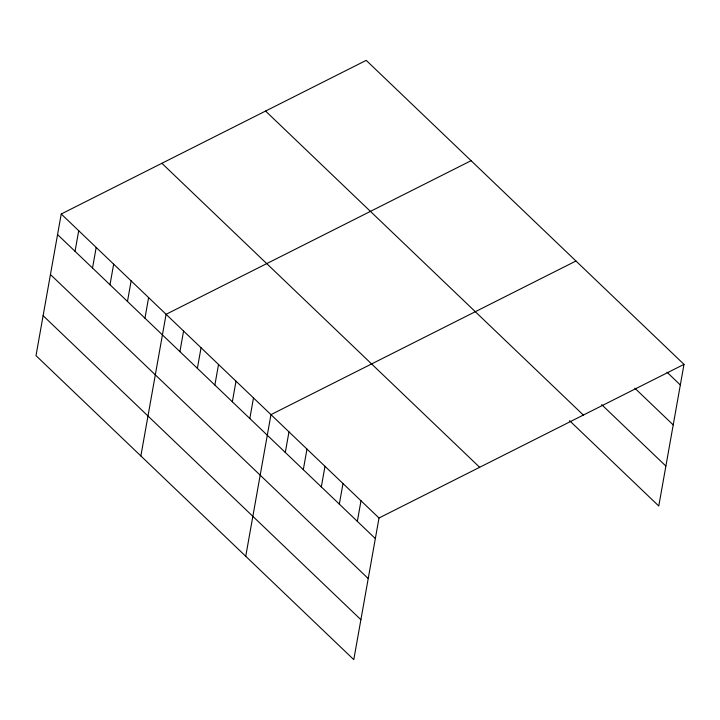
<?xml version="1.0" encoding="UTF-8"?>
<svg xmlns="http://www.w3.org/2000/svg" width="720" height="720" viewBox="0 0 720 720"><rect width="100%" height="100%" fill="white"/><g stroke="black" fill="none" stroke-linecap="round" stroke-linejoin="round"><path stroke-width="1.08" d="M61.227 213.993L36 355.635L353.781 659.637L379.008 517.995L684 364.365L366.219 60.363L61.227 213.993L379.008 517.995M75.042 251.307L78.705 230.706M92.52 268.02L96.183 247.428M109.998 284.742L113.661 264.15M127.476 301.464L131.139 280.872M144.954 318.186L148.617 297.594M140.868 455.958L166.095 314.307L471.087 160.686M179.91 351.621L183.573 331.029M197.388 368.343L201.051 347.751M214.866 385.065L218.529 364.473M232.344 401.787L236.007 381.195M249.822 418.509L253.485 397.917M245.736 556.281L270.963 414.63L575.955 261.009M285.3 452.457L288.972 431.856M303.309 469.683L306.981 449.091M321.318 486.909L324.99 466.317M339.327 504.135L342.999 483.543M357.336 521.361L360.999 500.769M684 364.365L658.773 506.007L569.511 420.624M667.026 372.231L680.328 384.957M634.851 388.206L673.218 424.908M601.686 404.649L665.883 466.065M265.572 111.06L583.353 415.062M161.874 163.287L479.655 467.298M57.564 234.585L375.345 538.587M50.445 274.527L368.226 578.538M43.119 315.684L360.891 619.695"/></g></svg>
